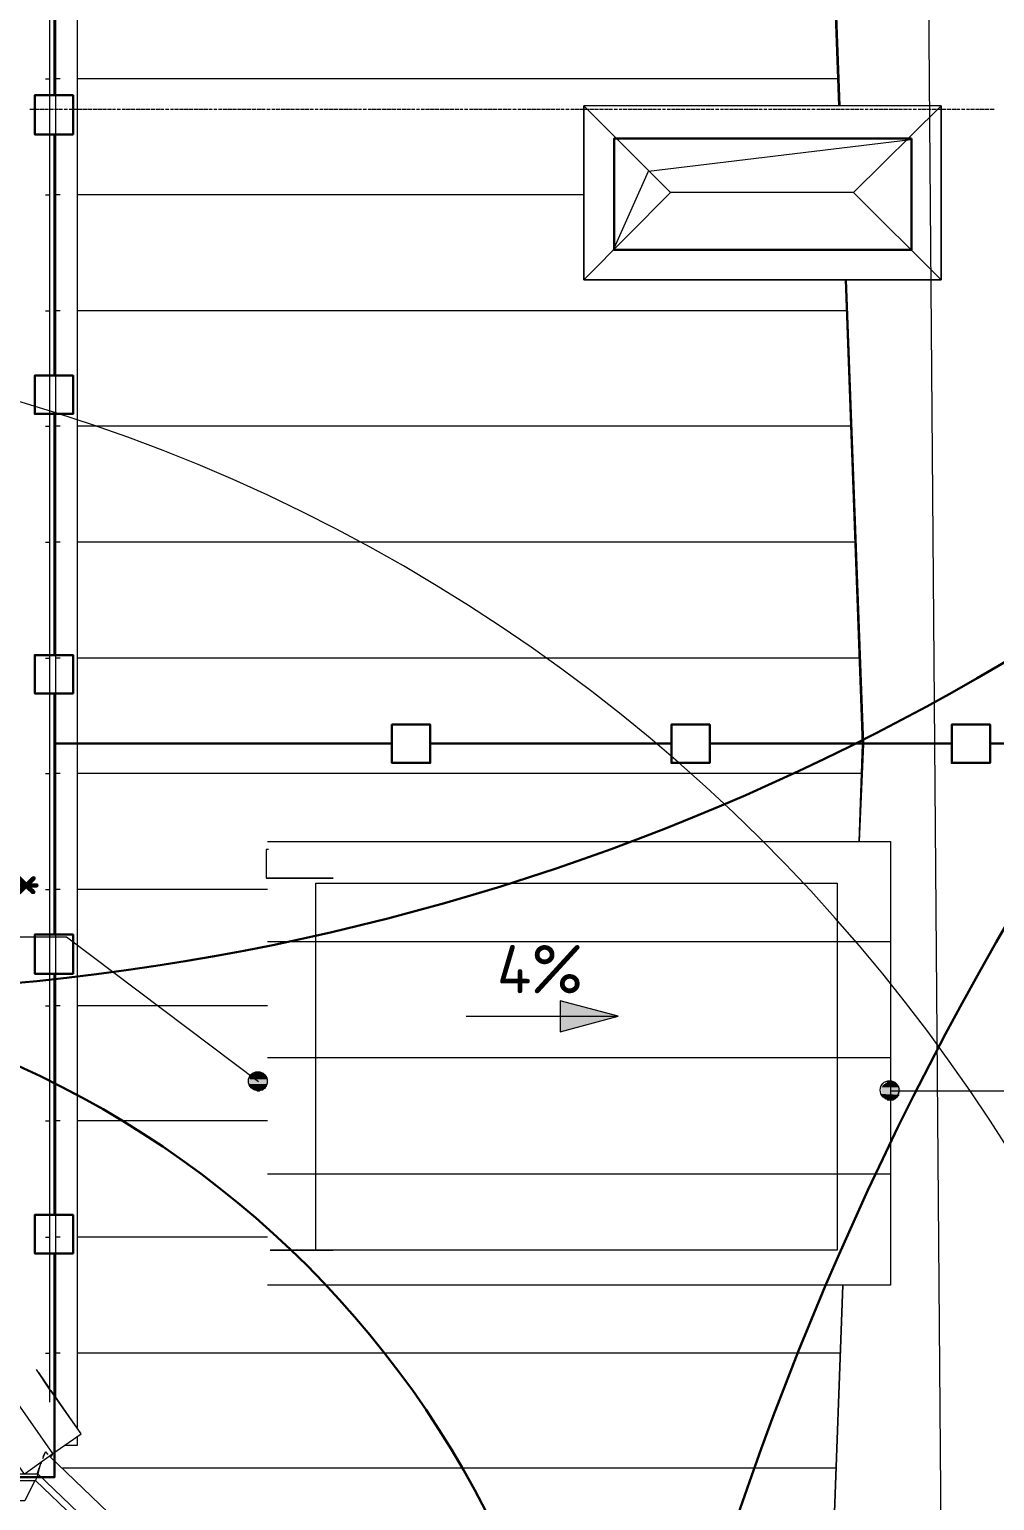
# Model space of a CAD drawing. Header units: millimetres. Extents: x -42533 to 645315, y 3457 to 82611.
# Drawn here: x 594027 to 599029, y 25110 to 32734 of the extents above; entities that cross this region are included whole.
import ezdxf

# ---------------------------------------------------------------- set-up
doc = ezdxf.new("R2010")
doc.units = ezdxf.units.MM
for name, color, linetype, true_color in [('PDF _!ЭОМ.Молниезащита', 7, 'Continuous', 0x954a95), ('PDF _Антураж', 7, 'Continuous', 0xbababa), ('PDF _Воздуховоды', 7, 'Continuous', 0xbababa), ('PDF _Крыша', 7, 'Continuous', 0xbababa), ('PDF _Крыша штриховка', 7, 'Continuous', 0xbababa), ('PDF _Обобщенные модели', 7, 'Continuous', 0xbababa), ('PDF _Ограждение', 7, 'Continuous', 0xbababa), ('PDF _Оси', 7, 'Continuous', 0xbababa), ('PDF _Отметки', 7, 'Continuous', 0xbababa), ('PDF _Размеры', 7, 'Continuous', 0xbababa)]:
    doc.layers.add(name, color=color, linetype=linetype, true_color=true_color)
doc.layers.add('PDF _Линии', color=7, linetype='Continuous')
doc.layers.add('PDF _Текст', color=7, linetype='Continuous')
doc.styles.add('PDF GOST Common', font='GOST_Common.ttf')

msp = doc.modelspace()

# ---------------------------------------------------------------- linework, layer by layer
at = {"layer": 'PDF _!ЭОМ.Молниезащита', "color": 5, "lineweight": 30}
for points in [[(594156.3, 33642), (594156.3, 32642.5), (594156.3, 32392.6), (594253.7, 32392.6), (594253.7, 32189.3), (594054.6, 32189.3), (594054.6, 32392.6), (594156.3, 32392.6)], [(594156.3, 32189.3), (594156.3, 31189.8), (594156.3, 30939.9), (594253.7, 30939.9), (594253.7, 30740.8), (594054.6, 30740.8), (594054.6, 30939.9), (594156.3, 30939.9)], [(594156.3, 30740.8), (594156.3, 29741.3), (594156.3, 29491.4), (594253.7, 29491.4), (594253.7, 29292.3), (594054.6, 29292.3), (594054.6, 29491.4), (594156.3, 29491.4)], [(594156.3, 29292.3), (594156.3, 28292.8), (594156.3, 28042.9), (594253.7, 28042.9), (594253.7, 27839.6), (594054.6, 27839.6), (594054.6, 28042.9), (594156.3, 28042.9)], [(597354, 29034), (596354.4, 29034), (596104.5, 29034), (596104.5, 28932.3), (595905.5, 28932.3), (595905.5, 29131.4), (596104.5, 29131.4), (596104.5, 29034)], [(598806.7, 29034), (597802.9, 29034), (597553, 29034), (597553, 28932.3), (597354, 28932.3), (597354, 29131.4), (597553, 29131.4), (597553, 29034)], [(599755.4, 29034), (599005.7, 29034), (599005.7, 28932.3), (598806.7, 28932.3), (598806.7, 29131.4), (599005.7, 29131.4), (599005.7, 29034)], [(595905.5, 29034), (594905.9, 29034), (594156.3, 29034)], [(594156.3, 27839.6), (594156.3, 26840.1), (594156.3, 26590.2), (594253.7, 26590.2), (594253.7, 26391.1), (594054.6, 26391.1), (594054.6, 26590.2), (594156.3, 26590.2)], [(594156.3, 26391.1), (594156.3, 25391.6), (594156.3, 25230.6), (593652.3, 25230.6), (593652.3, 25129), (593453.2, 25129), (593453.2, 25332.3), (593652.3, 25332.3), (593652.3, 25230.6)]]:
    msp.add_lwpolyline(points, dxfattribs=at)
at = {"layer": 'PDF _!ЭОМ.Молниезащита', "lineweight": 13}
msp.add_circle((592805, 40061.1), 16795.3, dxfattribs=at)
at = {"layer": 'PDF _!ЭОМ.Молниезащита', "color": 116, "lineweight": 30, "true_color": 0x136734}
for centre, radius in [((592805, 40061.1), 12322.7), ((591894.4, 22755.9), 5050.7)]:
    msp.add_circle(centre, radius, dxfattribs=at)
at = {"layer": 'PDF _!ЭОМ.Молниезащита', "lineweight": 30}
msp.add_arc((613703, 19607.6), 16899.1, 132.30512, 171.79199, dxfattribs=at)
at = {"layer": 'PDF _!ЭОМ.Молниезащита', "lineweight": 13}
msp.add_arc((591445.4, 22129.1), 9036.1, 344.77295, 295.66956, dxfattribs=at)
at = {"layer": 'PDF _Антураж', "color": 8, "lineweight": 18}
for points in [[(598222.2, 32337.5), (598069.7, 36479.7)], [(598074, 36479.7), (598226.4, 32337.5)], [(598260.3, 31435.4), (598349.3, 29029.7), (598328.1, 28525.7), (598345, 29029.7), (598256.1, 31435.4)], [(598345, 29029.7), (598349.3, 29029.7)], [(598323.9, 21317.2), (598192.6, 24862.2), (598243.4, 26225.9), (598192.6, 24862.2), (598323.9, 21312.9)]]:
    msp.add_lwpolyline(points, dxfattribs=at)
at = {"layer": 'PDF _Воздуховоды', "color": 8, "lineweight": 18}
for points in [[(598298.4, 31888.6), (598751.6, 32337.5), (598751.6, 31435.4), (598751.6, 32337.5), (596900.8, 32337.5), (596900.8, 31435.4), (596900.8, 32337.5), (597349.7, 31888.6), (596900.8, 31435.4), (598751.6, 31435.4), (598298.4, 31888.6), (597349.7, 31888.6)], [(598751.6, 32337.5), (596900.8, 32337.5)], [(598751.6, 31435.4), (596900.8, 31435.4)]]:
    msp.add_lwpolyline(points, dxfattribs=at)
at = {"layer": 'PDF _Крыша', "color": 8, "lineweight": 9}
for points in [[(595261.7, 28525.7), (598489, 28525.7), (598489, 26225.9), (595261.7, 26225.9)], [(594147.8, 25353.5), (594139.3, 25336.5)]]:
    msp.add_lwpolyline(points, dxfattribs=at)
at = {"layer": 'PDF _Крыша штриховка', "color": 8, "lineweight": 9}
for points in [[(594109.7, 32477.3), (594130.9, 32477.3)], [(594185.9, 32477.3), (594164.7, 32477.3)], [(598218, 32477.3), (594274.9, 32477.3)], [(594109.7, 31875.9), (594130.9, 31875.9)], [(594185.9, 31875.9), (594164.7, 31875.9)], [(596900.8, 31875.9), (594274.9, 31875.9)], [(594109.7, 31274.5), (594130.9, 31274.5)], [(594185.9, 31274.5), (594164.7, 31274.5)], [(598264.6, 31274.5), (594274.9, 31274.5)], [(594109.7, 30677.3), (594130.9, 30677.3)], [(594185.9, 30677.3), (594164.7, 30677.3)], [(598285.7, 30677.3), (594274.9, 30677.3)], [(594109.7, 30075.9), (594130.9, 30075.9)], [(594185.9, 30075.9), (594164.7, 30075.9)], [(598306.9, 30075.9), (594274.9, 30075.9)], [(594109.7, 29474.5), (594130.9, 29474.5)], [(594185.9, 29474.5), (594164.7, 29474.5)], [(598328.1, 29474.5), (594274.9, 29474.5)], [(594109.7, 28877.3), (594130.9, 28877.3)], [(594185.9, 28877.3), (594164.7, 28877.3)], [(598340.8, 28877.3), (594274.9, 28877.3)], [(594109.7, 28275.8), (594130.9, 28275.8)], [(594185.9, 28275.8), (594164.7, 28275.8)], [(595261.7, 28275.8), (594274.9, 28275.8)], [(598489, 28004.8), (595261.7, 28004.8)], [(594109.7, 27674.4), (594130.9, 27674.4)], [(594185.9, 27674.4), (594164.7, 27674.4)], [(595261.7, 27674.4), (594274.9, 27674.4)], [(598489, 27403.4), (595261.7, 27403.4)], [(594109.7, 27077.2), (594130.9, 27077.2)], [(594185.9, 27077.2), (594164.7, 27077.2)], [(595261.7, 27077.2), (594274.9, 27077.2)], [(598489, 26801.9), (595261.7, 26801.9)], [(594109.7, 26475.8), (594130.9, 26475.8)], [(594185.9, 26475.8), (594164.7, 26475.8)], [(595261.7, 26475.8), (594274.9, 26475.8)], [(594109.7, 25874.4), (594130.9, 25874.4)], [(594185.9, 25874.4), (594164.7, 25874.4)], [(598230.7, 25874.4), (594274.9, 25874.4)], [(594088.5, 25306.9), (594088.5, 25302.6)], [(598205.3, 25277.2), (594198.6, 25277.2)]]:
    msp.add_lwpolyline(points, dxfattribs=at)
at = {"layer": 'PDF _Линии', "color": 8, "lineweight": 9}
for points in [[(553827.3, 24730.9), (582318.5, 24654.6), (582229.5, 32125.8), (589577.9, 32125.8), (589577.9, 54975.5), (598506, 54975.5), (598785.5, 20686.1), (592369, 20686.1), (592432.5, 12524.6), (585626.3, 12571.2), (585592.4, 14451.7), (550752.4, 14451.7), (550752.4, 12478), (543802.2, 12478), (543764.1, 20783.5), (537415.3, 20800.5), (537356, 32655.2)], [(597053.2, 31587.9), (597235.4, 31998.7), (598594.9, 32163.9)]]:
    msp.add_lwpolyline(points, dxfattribs=at)
at = {"layer": 'PDF _Линии', "color": 8, "lineweight": 30}
msp.add_lwpolyline([(598599.1, 32168.1), (597057.5, 32168.1), (597057.5, 31592.1), (598599.1, 31592.1)], close=True, dxfattribs=at)
at = {"layer": 'PDF _Линии', "color": 8, "lineweight": 9}
msp.add_lwpolyline([(598213.7, 26408.1), (595511.6, 26408.1), (595511.6, 28309.7), (598213.7, 28309.7)], close=True, dxfattribs=at)
at = {"layer": 'PDF _Обобщенные модели', "color": 8, "lineweight": 18}
for points in [[(594130.9, 41075.1), (594130.9, 25620.3)], [(594164.7, 25645.7), (594164.7, 41075.1)], [(594274.9, 34137.6), (594274.9, 25489)], [(594274.9, 25438.2), (594274.9, 25395.8), (594211.3, 25395.8)]]:
    msp.add_lwpolyline(points, dxfattribs=at)
at = {"layer": 'PDF _Ограждение', "color": 8, "lineweight": 9}
for points in [[(588870.6, 32595.9), (593999.6, 25247.6), (594147.8, 25353.5), (594296, 25455.1), (594135.1, 25683.8)], [(594147.8, 25353.5), (589090.8, 32595.9)], [(595265.9, 28483.4), (595253.2, 28483.4), (595253.2, 28335.1), (595600.5, 28335.1), (595253.2, 28335.1)], [(595274.4, 26408.1), (595600.5, 26408.1), (595274.4, 26408.1)], [(594130.9, 25688.1), (594063.1, 25789.7)], [(594130.9, 25692.3), (594075.8, 25772.8)], [(594296, 25455.1), (594139.3, 25679.6)], [(594067.3, 25230.6), (594071.6, 25247.6), (594071.6, 25251.8), (594088.5, 25311.1), (594067.3, 25247.6), (594088.5, 25306.9)], [(594097, 25328), (594109.7, 25361.9), (594097, 25336.5)], [(594109.7, 25361.9), (594122.4, 25349.2)], [(594130.9, 25340.8), (599137, 20533.6)], [(595066.9, 24248), (594058.9, 25213.7), (594067.3, 25230.6), (594071.6, 25247.6), (593999.6, 25247.6), (589493.2, 25247.6)], [(595113.5, 24248), (594071.6, 25247.6), (594071.6, 25243.3)], [(594054.6, 25213.7), (594003.8, 25107.8), (589493.2, 25107.8), (589493.2, 25120.5)], [(589493.2, 25145.9), (589493.2, 25213.7), (594058.9, 25213.7)]]:
    msp.add_lwpolyline(points, dxfattribs=at)
at = {"layer": 'PDF _Оси', "color": 8, "lineweight": 9}
for points in [[(594029.2, 32320.6), (594050.4, 32320.6)], [(594054.6, 32320.6), (594075.8, 32320.6)], [(594080, 32320.6), (594101.2, 32320.6)], [(594105.4, 32320.6), (594126.6, 32320.6)], [(594130.9, 32320.6), (594152, 32320.6)], [(594156.3, 32320.6), (594177.4, 32320.6)], [(594181.7, 32320.6), (594198.6, 32320.6)], [(594202.9, 32320.6), (594202.9, 32320.6)], [(594207.1, 32320.6), (594224, 32320.6)], [(594228.3, 32320.6), (594228.3, 32320.6)], [(594232.5, 32320.6), (594249.4, 32320.6)], [(594253.7, 32320.6), (594274.9, 32320.6)], [(594279.1, 32320.6), (594300.3, 32320.6)], [(594304.5, 32320.6), (594325.7, 32320.6)], [(594329.9, 32320.6), (594351.1, 32320.6)], [(594355.3, 32320.6), (594376.5, 32320.6)], [(594380.7, 32320.6), (594401.9, 32320.6)], [(594406.2, 32320.6), (594427.3, 32320.6)], [(594431.6, 32320.6), (594452.7, 32320.6)], [(594457, 32320.6), (594473.9, 32320.6)], [(594478.2, 32320.6), (594478.2, 32320.6)], [(594482.4, 32320.6), (594499.3, 32320.6)], [(594503.6, 32320.6), (594503.6, 32320.6)], [(594507.8, 32320.6), (594524.7, 32320.6)], [(594529, 32320.6), (594550.2, 32320.6)], [(594554.4, 32320.6), (594575.6, 32320.6)], [(594579.8, 32320.6), (594601, 32320.6)], [(594605.2, 32320.6), (594626.4, 32320.6)], [(594630.6, 32320.6), (594651.8, 32320.6)], [(594656, 32320.6), (594677.2, 32320.6)], [(594681.5, 32320.6), (594702.6, 32320.6)], [(594706.9, 32320.6), (594723.8, 32320.6)], [(594728, 32320.6), (594728, 32320.6)], [(594732.3, 32320.6), (594749.2, 32320.6)], [(594753.5, 32320.6), (594753.5, 32320.6)], [(594757.7, 32320.6), (594774.6, 32320.6)], [(594778.9, 32320.6), (594800, 32320.6)], [(594804.3, 32320.6), (594825.5, 32320.6)], [(594829.7, 32320.6), (594850.9, 32320.6)], [(594855.1, 32320.6), (594876.3, 32320.6)], [(594880.5, 32320.6), (594901.7, 32320.6)], [(594905.9, 32320.6), (594927.1, 32320.6)], [(594931.3, 32320.6), (594952.5, 32320.6)], [(594956.7, 32320.6), (594973.7, 32320.6)], [(594977.9, 32320.6), (594977.9, 32320.6)], [(594982.2, 32320.6), (594999.1, 32320.6)], [(595003.3, 32320.6), (595003.3, 32320.6)], [(595007.6, 32320.6), (595024.5, 32320.6)], [(595028.7, 32320.6), (595049.9, 32320.6)], [(595054.2, 32320.6), (595075.3, 32320.6)], [(595079.6, 32320.6), (595100.8, 32320.6)], [(595105, 32320.6), (595126.2, 32320.6)], [(595130.4, 32320.6), (595151.6, 32320.6)], [(595155.8, 32320.6), (595177, 32320.6)], [(595181.2, 32320.6), (595202.4, 32320.6)], [(595206.6, 32320.6), (595227.8, 32320.6)], [(595232, 32320.6), (595249, 32320.6)], [(595253.2, 32320.6), (595253.2, 32320.6)], [(595257.5, 32320.6), (595274.4, 32320.6)], [(595278.6, 32320.6), (595278.6, 32320.6)], [(595282.9, 32320.6), (595299.8, 32320.6)], [(595304, 32320.6), (595325.2, 32320.6)], [(595329.5, 32320.6), (595350.6, 32320.6)], [(595354.9, 32320.6), (595376, 32320.6)], [(595380.3, 32320.6), (595401.5, 32320.6)], [(595405.7, 32320.6), (595426.9, 32320.6)], [(595431.1, 32320.6), (595452.3, 32320.6)], [(595456.5, 32320.6), (595477.7, 32320.6)], [(595481.9, 32320.6), (595498.9, 32320.6)], [(595503.1, 32320.6), (595503.1, 32320.6)], [(595507.3, 32320.6), (595524.3, 32320.6)], [(595528.5, 32320.6), (595528.5, 32320.6)], [(595532.8, 32320.6), (595549.7, 32320.6)], [(595553.9, 32320.6), (595575.1, 32320.6)], [(595579.3, 32320.6), (595600.5, 32320.6)], [(595604.8, 32320.6), (595625.9, 32320.6)], [(595630.2, 32320.6), (595651.3, 32320.6)], [(595655.6, 32320.6), (595676.8, 32320.6)], [(595681, 32320.6), (595702.2, 32320.6)], [(595706.4, 32320.6), (595727.6, 32320.6)], [(595731.8, 32320.6), (595748.8, 32320.6)], [(595753, 32320.6), (595753, 32320.6)], [(595757.2, 32320.6), (595774.2, 32320.6)], [(595778.4, 32320.6), (595778.4, 32320.6)], [(595782.6, 32320.6), (595799.6, 32320.6)], [(595803.8, 32320.6), (595825, 32320.6)], [(595829.2, 32320.6), (595850.4, 32320.6)], [(595854.6, 32320.6), (595875.8, 32320.6)], [(595880.1, 32320.6), (595901.2, 32320.6)], [(595905.5, 32320.6), (595926.6, 32320.6)], [(595930.9, 32320.6), (595952.1, 32320.6)], [(595956.3, 32320.6), (595977.5, 32320.6)], [(595981.7, 32320.6), (596002.9, 32320.6)], [(596007.1, 32320.6), (596024.1, 32320.6)], [(596028.3, 32320.6), (596028.3, 32320.6)], [(596032.5, 32320.6), (596049.5, 32320.6)], [(596053.7, 32320.6), (596053.7, 32320.6)], [(596057.9, 32320.6), (596074.9, 32320.6)], [(596079.1, 32320.6), (596100.3, 32320.6)], [(596104.5, 32320.6), (596125.7, 32320.6)], [(596129.9, 32320.6), (596151.1, 32320.6)], [(596155.4, 32320.6), (596176.5, 32320.6)], [(596180.8, 32320.6), (596201.9, 32320.6)], [(596206.2, 32320.6), (596227.4, 32320.6)], [(596231.6, 32320.6), (596252.8, 32320.6)], [(596257, 32320.6), (596273.9, 32320.6)], [(596278.2, 32320.6), (596278.2, 32320.6)], [(596282.4, 32320.6), (596299.4, 32320.6)], [(596303.6, 32320.6), (596303.6, 32320.6)], [(596307.8, 32320.6), (596324.8, 32320.6)], [(596329, 32320.6), (596350.2, 32320.6)], [(596354.4, 32320.6), (596375.6, 32320.6)], [(596379.8, 32320.6), (596401, 32320.6)], [(596405.2, 32320.6), (596426.4, 32320.6)], [(596430.6, 32320.6), (596451.8, 32320.6)], [(596456.1, 32320.6), (596477.2, 32320.6)], [(596481.5, 32320.6), (596502.7, 32320.6)], [(596506.9, 32320.6), (596523.8, 32320.6)], [(596528.1, 32320.6), (596528.1, 32320.6)], [(596532.3, 32320.6), (596549.2, 32320.6)], [(596553.5, 32320.6), (596553.5, 32320.6)], [(596557.7, 32320.6), (596574.7, 32320.6)], [(596578.9, 32320.6), (596600.1, 32320.6)], [(596604.3, 32320.6), (596625.5, 32320.6)], [(596629.7, 32320.6), (596650.9, 32320.6)], [(596655.1, 32320.6), (596676.3, 32320.6)], [(596680.5, 32320.6), (596701.7, 32320.6)], [(596705.9, 32320.6), (596727.1, 32320.6)], [(596731.4, 32320.6), (596752.5, 32320.6)], [(596756.8, 32320.6), (596777.9, 32320.6)], [(596782.2, 32320.6), (596799.1, 32320.6)], [(596803.4, 32320.6), (596803.4, 32320.6)], [(596807.6, 32320.6), (596824.5, 32320.6)], [(596828.8, 32320.6), (596828.8, 32320.6)], [(596833, 32320.6), (596849.9, 32320.6)], [(596854.2, 32320.6), (596875.4, 32320.6)], [(596879.6, 32320.6), (596900.8, 32320.6)], [(596905, 32320.6), (596926.2, 32320.6)], [(596930.4, 32320.6), (596951.6, 32320.6)], [(596955.8, 32320.6), (596977, 32320.6)], [(596981.2, 32320.6), (597002.4, 32320.6)], [(597006.7, 32320.6), (597027.8, 32320.6)], [(597032.1, 32320.6), (597049, 32320.6)], [(597053.2, 32320.6), (597053.2, 32320.6)], [(597057.5, 32320.6), (597074.4, 32320.6)], [(597078.7, 32320.6), (597078.7, 32320.6)], [(597082.9, 32320.6), (597099.8, 32320.6)], [(597104.1, 32320.6), (597125.2, 32320.6)], [(597129.5, 32320.6), (597150.7, 32320.6)], [(597154.9, 32320.6), (597176.1, 32320.6)], [(597180.3, 32320.6), (597201.5, 32320.6)], [(597205.7, 32320.6), (597226.9, 32320.6)], [(597231.1, 32320.6), (597252.3, 32320.6)], [(597256.5, 32320.6), (597277.7, 32320.6)], [(597282, 32320.6), (597298.9, 32320.6)], [(597303.1, 32320.6), (597303.1, 32320.6)], [(597307.4, 32320.6), (597324.3, 32320.6)], [(597328.5, 32320.6), (597328.5, 32320.6)], [(597332.8, 32320.6), (597349.7, 32320.6)], [(597354, 32320.6), (597375.1, 32320.6)], [(597379.4, 32320.6), (597400.5, 32320.6)], [(597404.8, 32320.6), (597426, 32320.6)], [(597430.2, 32320.6), (597451.4, 32320.6)], [(597455.6, 32320.6), (597476.8, 32320.6)], [(597481, 32320.6), (597502.2, 32320.6)], [(597506.4, 32320.6), (597527.6, 32320.6)], [(597531.8, 32320.6), (597553, 32320.6)], [(597557.3, 32320.6), (597574.2, 32320.6)], [(597578.4, 32320.6), (597578.4, 32320.6)], [(597582.7, 32320.6), (597599.6, 32320.6)], [(597603.8, 32320.6), (597603.8, 32320.6)], [(597608.1, 32320.6), (597625, 32320.6)], [(597629.3, 32320.6), (597650.4, 32320.6)], [(597654.7, 32320.6), (597675.8, 32320.6)], [(597680.1, 32320.6), (597701.3, 32320.6)], [(597705.5, 32320.6), (597726.7, 32320.6)], [(597730.9, 32320.6), (597752.1, 32320.6)], [(597756.3, 32320.6), (597777.5, 32320.6)], [(597781.7, 32320.6), (597802.9, 32320.6)], [(597807.1, 32320.6), (597824.1, 32320.6)], [(597828.3, 32320.6), (597828.3, 32320.6)], [(597832.5, 32320.6), (597849.5, 32320.6)], [(597853.7, 32320.6), (597853.7, 32320.6)], [(597858, 32320.6), (597874.9, 32320.6)], [(597879.1, 32320.6), (597900.3, 32320.6)], [(597904.6, 32320.6), (597925.7, 32320.6)], [(597930, 32320.6), (597951.1, 32320.6)], [(597955.4, 32320.6), (597976.6, 32320.6)], [(597980.8, 32320.6), (598002, 32320.6)], [(598006.2, 32320.6), (598027.4, 32320.6)], [(598031.6, 32320.6), (598052.8, 32320.6)], [(598057, 32320.6), (598074, 32320.6)], [(598078.2, 32320.6), (598078.2, 32320.6)], [(598082.4, 32320.6), (598099.4, 32320.6)], [(598103.6, 32320.6), (598103.6, 32320.6)], [(598107.8, 32320.6), (598124.8, 32320.6)], [(598129, 32320.6), (598150.2, 32320.6)], [(598154.4, 32320.6), (598175.6, 32320.6)], [(598179.8, 32320.6), (598201, 32320.6)], [(598205.3, 32320.6), (598226.4, 32320.6)], [(598230.7, 32320.6), (598251.8, 32320.6)], [(598256.1, 32320.6), (598277.3, 32320.6)], [(598281.5, 32320.6), (598302.7, 32320.6)], [(598306.9, 32320.6), (598328.1, 32320.6)], [(598332.3, 32320.6), (598349.3, 32320.6)], [(598353.5, 32320.6), (598353.5, 32320.6)], [(598357.7, 32320.6), (598374.7, 32320.6)], [(598378.9, 32320.6), (598378.9, 32320.6)], [(598383.1, 32320.6), (598400.1, 32320.6)], [(598404.3, 32320.6), (598425.5, 32320.6)], [(598429.7, 32320.6), (598450.9, 32320.6)], [(598455.1, 32320.6), (598476.3, 32320.6)], [(598480.6, 32320.6), (598501.7, 32320.6)], [(598506, 32320.6), (598527.1, 32320.6)], [(598531.4, 32320.6), (598552.6, 32320.6)], [(598556.8, 32320.6), (598578, 32320.6)], [(598582.2, 32320.6), (598599.1, 32320.6)], [(598603.4, 32320.6), (598603.4, 32320.6)], [(598607.6, 32320.6), (598624.6, 32320.6)], [(598628.8, 32320.6), (598628.8, 32320.6)], [(598633, 32320.6), (598650, 32320.6)], [(598654.2, 32320.6), (598675.4, 32320.6)], [(598679.6, 32320.6), (598700.8, 32320.6)], [(598705, 32320.6), (598726.2, 32320.6)], [(598730.4, 32320.6), (598751.6, 32320.6)], [(598755.9, 32320.6), (598777, 32320.6)], [(598781.3, 32320.6), (598802.4, 32320.6)], [(598806.7, 32320.6), (598827.9, 32320.6)], [(598832.1, 32320.6), (598849, 32320.6)], [(598853.3, 32320.6), (598853.3, 32320.6)], [(598857.5, 32320.6), (598874.4, 32320.6)], [(598878.7, 32320.6), (598878.7, 32320.6)], [(598882.9, 32320.6), (598899.9, 32320.6)], [(598904.1, 32320.6), (598925.3, 32320.6)], [(598929.5, 32320.6), (598950.7, 32320.6)], [(598954.9, 32320.6), (598976.1, 32320.6)], [(598980.3, 32320.6), (599001.5, 32320.6)], [(599005.7, 32320.6), (599026.9, 32320.6)]]:
    msp.add_lwpolyline(points, dxfattribs=at)
at = {"layer": 'PDF _Отметки', "color": 8, "lineweight": 20}
for points in [[(595215.1, 27280.5), (594219.8, 28030.2), (593360, 28030.2)], [(598489, 27234), (600043.4, 27234), (601026, 27234)]]:
    msp.add_lwpolyline(points, dxfattribs=at)
at = {"layer": 'PDF _Отметки', "lineweight": 9}
for centre in [(595210.8, 27283.7), (598484.8, 27237.1)]:
    msp.add_circle(centre, 48.7, dxfattribs=at)
at = {"layer": 'PDF _Отметки', "transparency": 33554559}
for points in [[(595168.5, 27293.2), (595265.9, 27289), (595164.3, 27289)], [(595172.8, 27310.2), (595257.5, 27306), (595168.5, 27306)], [(595257.5, 27306), (595168.5, 27306), (595261.7, 27301.7)], [(595168.5, 27306), (595261.7, 27301.7), (595168.5, 27301.7)], [(595261.7, 27301.7), (595168.5, 27301.7), (595261.7, 27293.2)], [(595168.5, 27301.7), (595261.7, 27293.2), (595168.5, 27293.2)], [(595261.7, 27293.2), (595168.5, 27293.2), (595265.9, 27289)], [(595177, 27310.2), (595257.5, 27310.2), (595172.8, 27310.2)], [(595257.5, 27310.2), (595172.8, 27310.2), (595257.5, 27306)], [(595181.2, 27318.7), (595253.2, 27314.4), (595177, 27314.4)], [(595253.2, 27314.4), (595177, 27314.4), (595253.2, 27310.2)], [(595177, 27314.4), (595253.2, 27310.2), (595177, 27310.2)], [(595253.2, 27310.2), (595177, 27310.2), (595257.5, 27310.2)], [(595185.5, 27322.9), (595249, 27318.7), (595181.2, 27318.7)], [(595249, 27318.7), (595181.2, 27318.7), (595253.2, 27314.4)], [(595189.7, 27322.9), (595244.8, 27322.9), (595185.5, 27322.9)], [(595244.8, 27322.9), (595185.5, 27322.9), (595249, 27318.7)], [(595193.9, 27327.1), (595240.5, 27322.9), (595189.7, 27322.9)], [(595240.5, 27322.9), (595189.7, 27322.9), (595244.8, 27322.9)], [(595198.2, 27327.1), (595236.3, 27327.1), (595193.9, 27327.1)], [(595236.3, 27327.1), (595193.9, 27327.1), (595240.5, 27322.9)], [(595202.4, 27331.4), (595232, 27327.1), (595198.2, 27327.1)], [(595232, 27327.1), (595198.2, 27327.1), (595236.3, 27327.1)], [(595206.6, 27331.4), (595227.8, 27331.4), (595202.4, 27331.4)], [(595227.8, 27331.4), (595202.4, 27331.4), (595232, 27327.1)], [(595219.3, 27331.4), (595206.6, 27331.4), (595206.6, 27331.4)], [(595219.3, 27331.4), (595206.6, 27331.4), (595227.8, 27331.4)], [(595265.9, 27289), (595164.3, 27289), (595265.9, 27284.8)], [(595164.3, 27289), (595265.9, 27284.8), (595164.3, 27284.8)], [(595265.9, 27284.8), (595164.3, 27284.8), (595265.9, 27280.5)], [(595164.3, 27284.8), (595265.9, 27280.5), (595164.3, 27280.5)], [(595265.9, 27280.5), (595164.3, 27280.5), (595265.9, 27276.3)], [(595164.3, 27280.5), (595265.9, 27276.3), (595164.3, 27276.3)], [(595265.9, 27276.3), (595164.3, 27276.3), (595265.9, 27272.1)], [(595164.3, 27276.3), (595265.9, 27272.1), (595164.3, 27272.1)], [(595265.9, 27272.1), (595164.3, 27272.1), (595261.7, 27267.8)], [(595164.3, 27272.1), (595261.7, 27267.8), (595168.5, 27267.8)], [(595261.7, 27267.8), (595168.5, 27267.8), (595261.7, 27263.6)], [(595168.5, 27267.8), (595261.7, 27263.6), (595168.5, 27263.6)], [(595261.7, 27263.6), (595168.5, 27263.6), (595257.5, 27259.4)], [(595168.5, 27263.6), (595257.5, 27259.4), (595168.5, 27259.4)], [(595257.5, 27259.4), (595168.5, 27259.4), (595257.5, 27255.1)], [(595168.5, 27259.4), (595257.5, 27255.1), (595172.8, 27255.1)], [(595257.5, 27255.1), (595172.8, 27255.1), (595253.2, 27250.9)], [(595172.8, 27255.1), (595253.2, 27250.9), (595177, 27250.9)], [(595253.2, 27250.9), (595177, 27250.9), (595253.2, 27246.7)], [(595177, 27250.9), (595253.2, 27246.7), (595177, 27246.7)], [(595253.2, 27246.7), (595177, 27246.7), (595249, 27242.4)], [(595177, 27246.7), (595249, 27242.4), (595181.2, 27242.4)], [(595249, 27242.4), (595181.2, 27242.4), (595244.8, 27242.4)], [(595181.2, 27242.4), (595244.8, 27242.4), (595185.5, 27242.4)], [(595244.8, 27242.4), (595185.5, 27242.4), (595240.5, 27238.2)], [(595185.5, 27242.4), (595240.5, 27238.2), (595189.7, 27238.2)], [(595240.5, 27238.2), (595189.7, 27238.2), (595236.3, 27234)], [(595189.7, 27238.2), (595236.3, 27234), (595193.9, 27234)], [(595236.3, 27234), (595193.9, 27234), (595232, 27234)], [(595193.9, 27234), (595232, 27234), (595198.2, 27234)], [(595232, 27234), (595198.2, 27234), (595227.8, 27234)], [(595198.2, 27234), (595227.8, 27234), (595202.4, 27234)], [(595219.3, 27229.7), (595206.6, 27229.7), (595202.4, 27234)], [(595202.4, 27234), (595227.8, 27234), (595219.3, 27229.7)], [(595219.3, 27229.7), (595219.3, 27229.7), (595206.6, 27229.7)], [(598446.7, 27255.1), (598535.6, 27250.9), (598442.4, 27250.9)], [(598535.6, 27250.9), (598442.4, 27250.9), (598539.9, 27246.7)], [(598442.4, 27250.9), (598539.9, 27246.7), (598442.4, 27246.7)], [(598539.9, 27246.7), (598442.4, 27246.7), (598539.9, 27242.4)], [(598442.4, 27246.7), (598539.9, 27242.4), (598442.4, 27242.4)], [(598539.9, 27242.4), (598442.4, 27242.4), (598539.9, 27238.2)], [(598442.4, 27242.4), (598539.9, 27238.2), (598442.4, 27238.2)], [(598539.9, 27238.2), (598442.4, 27238.2), (598539.9, 27234)], [(598442.4, 27238.2), (598539.9, 27234), (598442.4, 27234)], [(598539.9, 27234), (598442.4, 27234), (598539.9, 27225.5)], [(598442.4, 27234), (598539.9, 27225.5), (598442.4, 27225.5)], [(598539.9, 27225.5), (598442.4, 27225.5), (598539.9, 27221.2)], [(598442.4, 27225.5), (598539.9, 27221.2), (598442.4, 27221.2)], [(598539.9, 27221.2), (598442.4, 27221.2), (598539.9, 27217)], [(598442.4, 27221.2), (598539.9, 27217), (598442.4, 27217)], [(598539.9, 27217), (598442.4, 27217), (598535.6, 27212.8)], [(598442.4, 27217), (598535.6, 27212.8), (598442.4, 27212.8)], [(598450.9, 27263.6), (598531.4, 27259.4), (598446.7, 27259.4)], [(598531.4, 27259.4), (598446.7, 27259.4), (598535.6, 27255.1)], [(598446.7, 27259.4), (598535.6, 27255.1), (598446.7, 27255.1)], [(598535.6, 27255.1), (598446.7, 27255.1), (598535.6, 27250.9)], [(598455.1, 27267.8), (598527.1, 27263.6), (598450.9, 27263.6)], [(598527.1, 27263.6), (598450.9, 27263.6), (598531.4, 27259.4)], [(598459.4, 27267.8), (598527.1, 27267.8), (598455.1, 27267.8)], [(598527.1, 27267.8), (598455.1, 27267.8), (598527.1, 27263.6)], [(598463.6, 27272.1), (598522.9, 27267.8), (598459.4, 27267.8)], [(598522.9, 27267.8), (598459.4, 27267.8), (598527.1, 27267.8)], [(598472.1, 27276.3), (598514.4, 27276.3), (598463.6, 27276.3)], [(598514.4, 27276.3), (598463.6, 27276.3), (598518.7, 27272.1)], [(598463.6, 27276.3), (598518.7, 27272.1), (598463.6, 27272.1)], [(598518.7, 27272.1), (598463.6, 27272.1), (598522.9, 27267.8)], [(598480.6, 27280.5), (598506, 27280.5), (598472.1, 27280.5)], [(598506, 27280.5), (598472.1, 27280.5), (598510.2, 27276.3)], [(598472.1, 27280.5), (598510.2, 27276.3), (598472.1, 27276.3)], [(598510.2, 27276.3), (598472.1, 27276.3), (598514.4, 27276.3)], [(598484.8, 27280.5), (598501.7, 27280.5), (598480.6, 27280.5)], [(598501.7, 27280.5), (598480.6, 27280.5), (598506, 27280.5)], [(598493.3, 27280.5), (598497.5, 27280.5), (598484.8, 27280.5)], [(598497.5, 27280.5), (598484.8, 27280.5), (598501.7, 27280.5)], [(598535.6, 27212.8), (598442.4, 27212.8), (598535.6, 27208.5)], [(598442.4, 27212.8), (598535.6, 27208.5), (598446.7, 27208.5)], [(598535.6, 27208.5), (598446.7, 27208.5), (598531.4, 27204.3)], [(598446.7, 27208.5), (598531.4, 27204.3), (598446.7, 27204.3)], [(598531.4, 27204.3), (598446.7, 27204.3), (598527.1, 27200.1)], [(598446.7, 27204.3), (598527.1, 27200.1), (598450.9, 27200.1)], [(598527.1, 27200.1), (598450.9, 27200.1), (598527.1, 27195.8)], [(598450.9, 27200.1), (598527.1, 27195.8), (598455.1, 27195.8)], [(598527.1, 27195.8), (598455.1, 27195.8), (598522.9, 27195.8)], [(598455.1, 27195.8), (598522.9, 27195.8), (598459.4, 27195.8)], [(598522.9, 27195.8), (598459.4, 27195.8), (598518.7, 27191.6)], [(598459.4, 27195.8), (598518.7, 27191.6), (598463.6, 27191.6)], [(598518.7, 27191.6), (598463.6, 27191.6), (598514.4, 27187.4)], [(598463.6, 27191.6), (598514.4, 27187.4), (598463.6, 27187.4)], [(598514.4, 27187.4), (598463.6, 27187.4), (598510.2, 27187.4)], [(598463.6, 27187.4), (598510.2, 27187.4), (598472.1, 27187.4)], [(598510.2, 27187.4), (598472.1, 27187.4), (598506, 27183.1)], [(598472.1, 27187.4), (598506, 27183.1), (598472.1, 27183.1)], [(598506, 27183.1), (598472.1, 27183.1), (598501.7, 27183.1)], [(598472.1, 27183.1), (598501.7, 27183.1), (598480.6, 27183.1)], [(598480.6, 27183.1), (598484.8, 27183.1), (598497.5, 27183.1)], [(598480.6, 27183.1), (598501.7, 27183.1), (598497.5, 27183.1)], [(598484.8, 27183.1), (598497.5, 27183.1), (598493.3, 27183.1)]]:
    msp.add_solid(points, dxfattribs=at)
at = {"layer": 'PDF _Размеры', "lineweight": 9}
msp.add_lwpolyline([(597078.7, 27619.4), (596777.9, 27699.8), (596777.9, 27538.9)], close=True, dxfattribs=at)
at = {"layer": 'PDF _Размеры', "lineweight": 20}
msp.add_lwpolyline([(596290.9, 27619.4), (597078.7, 27619.4)], dxfattribs=at)
at = {"layer": 'PDF _Размеры', "transparency": 33554559}
for points in [[(596777.9, 27699.8), (597078.7, 27619.4), (596777.9, 27619.4)], [(597078.7, 27619.4), (596777.9, 27619.4), (596777.9, 27538.9)]]:
    msp.add_solid(points, dxfattribs=at)

# ---------------------------------------------------------------- texts
at = {"layer": 'PDF _Текст', "color": 7, "char_height": 250.03, "attachment_point": 4, "style": 'PDF GOST Common'}
for s, insert in [('+18,225 *', (592735.1, 28295.7)), ('4%', (596449.7, 27863.7))]:
    msp.add_mtext(s, dxfattribs=dict(at, insert=insert))

doc.saveas('drawing.dxf')
